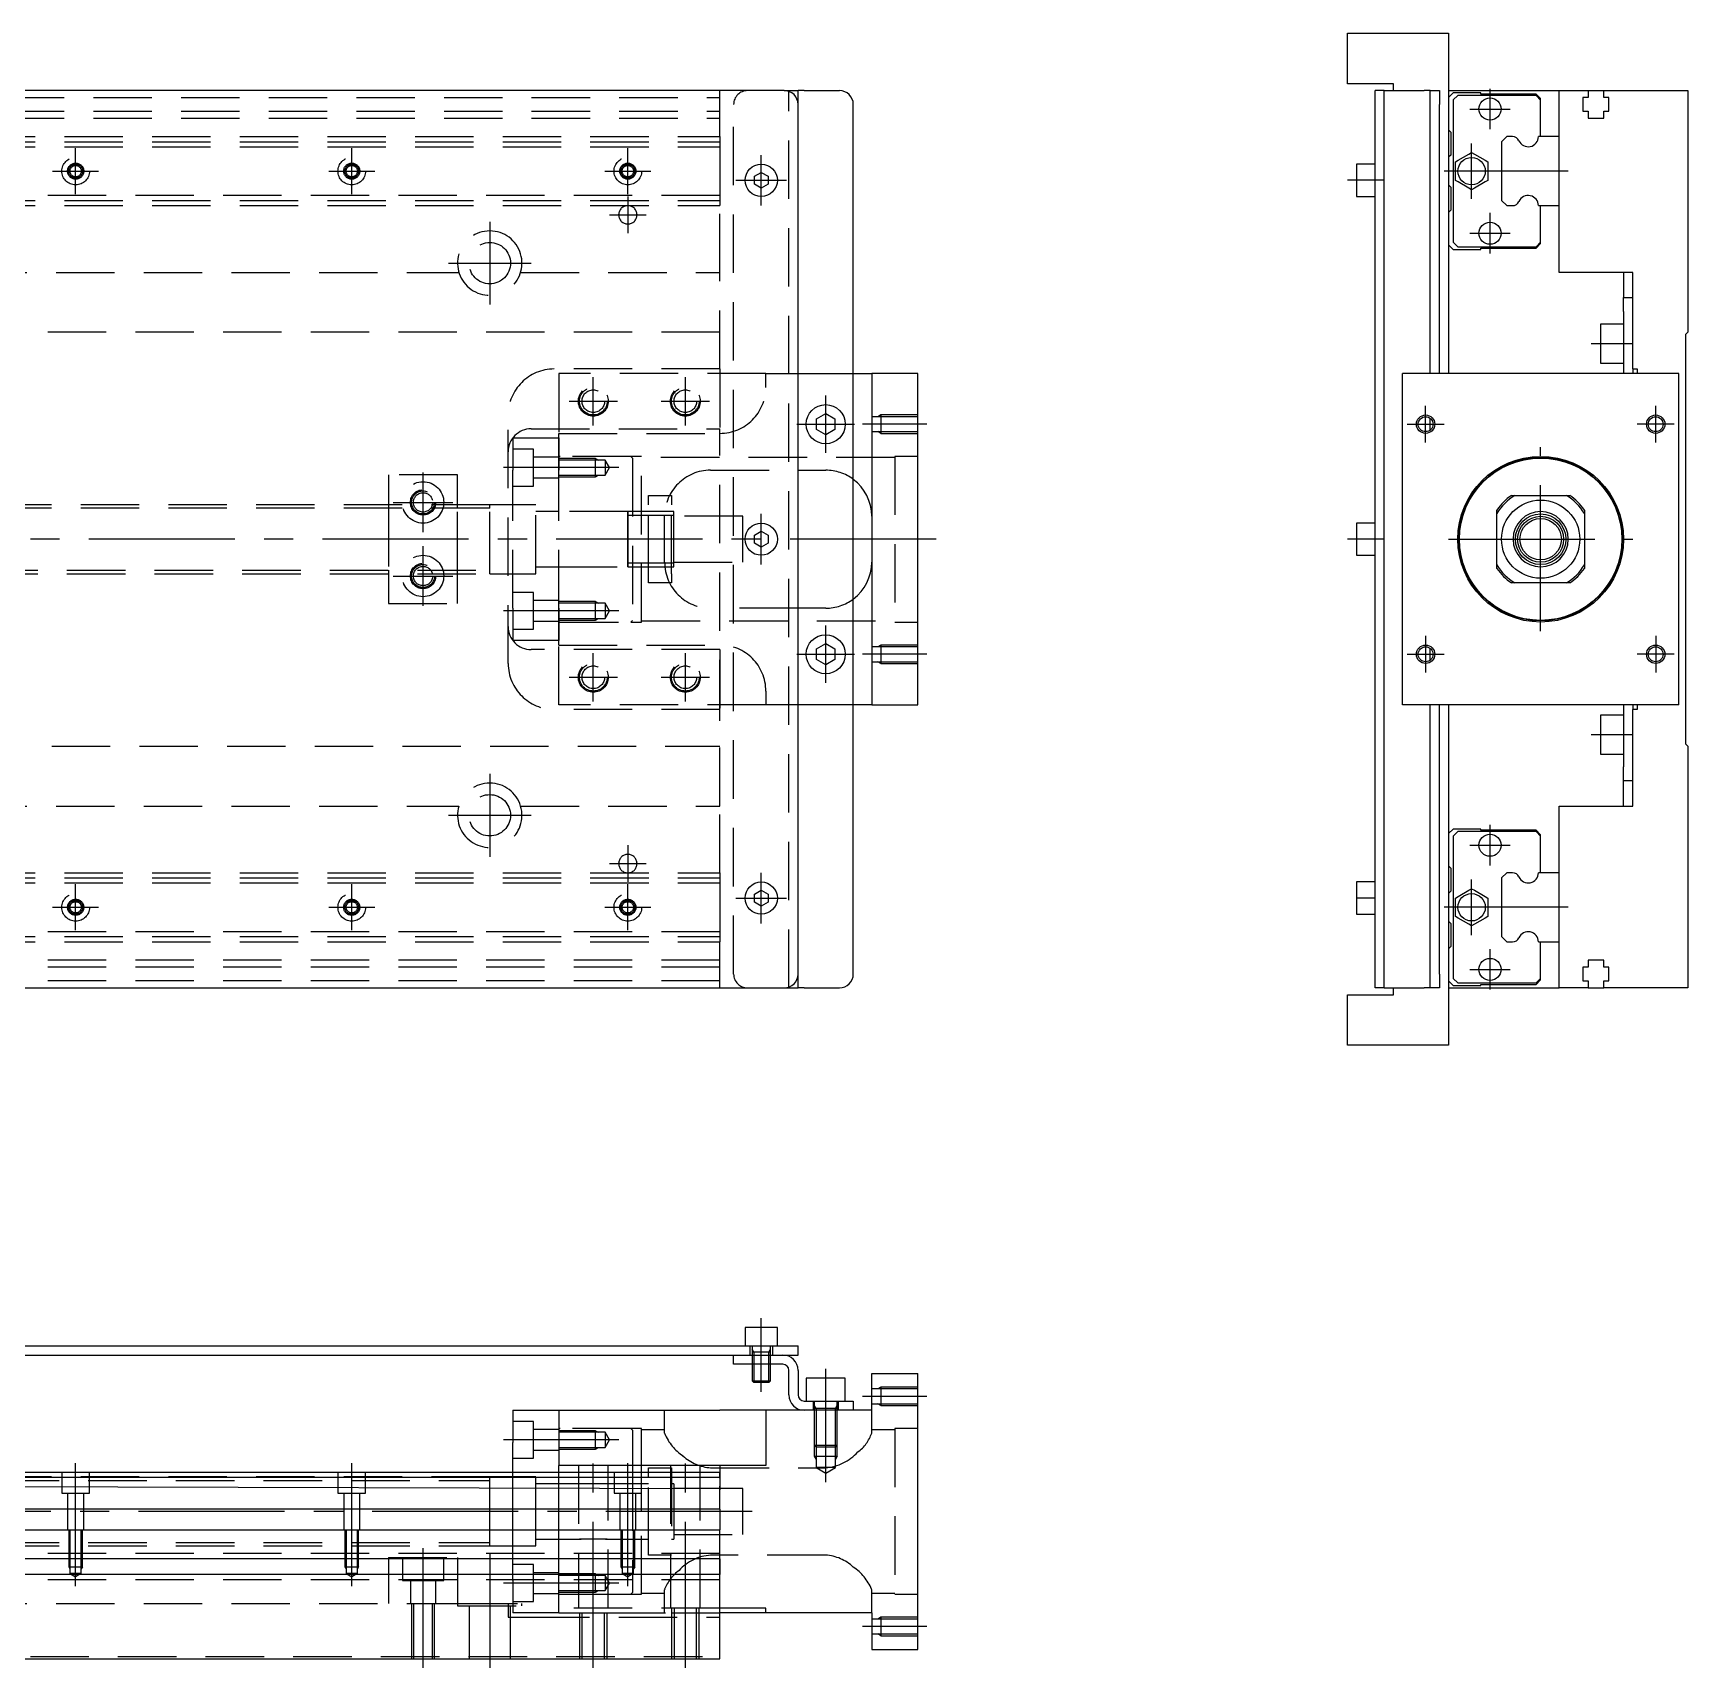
# Model space of a CAD drawing. Extents: x -94 to 670, y -24 to 355.
# Drawn here: x 310.8 to 670.4, y -2 to 353.3 of the extents above; entities that cross this region are included whole.
import ezdxf

# ---------------------------------------------------------------- set-up
doc = ezdxf.new("R2010")
doc.units = 0
doc.linetypes.add('CENTER', pattern=[50.8, 31.75, -6.35, 6.35, -6.35])
doc.linetypes.add('DASHED', pattern=[19.05, 12.7, -6.35])
doc.layers.get('0').update_dxf_attribs({"linetype": 'CONTINUOUS'})
doc.layers.add('CENTER', color=1, linetype='CENTER')

msp = doc.modelspace()

# ---------------------------------------------------------------- linework, layer by layer
at = {"color": 7, "linetype": 'CONTINUOUS'}
for p, q in [((596.38, 342.31), (596.38, 353.31)), ((596.38, 353.31), (618.38, 353.31)), ((618.38, 353.31), (618.38, 279.31)), ((606.38, 342.31), (596.38, 342.31)), ((606.38, 340.81), (606.38, 342.31)), ((474, 340.81), (-14, 340.81)), ((474, 340.81), (477, 340.81)), ((477, 337.81), (477, 340.81)), ((478.33, 340.81), (477, 340.81)), ((478.33, 340.81), (486, 340.81)), ((604.38, 340.81), (602.38, 340.81)), ((602.38, 337.81), (602.38, 340.81)), ((604.38, 340.81), (607.71, 340.81)), ((604.38, 337.81), (604.38, 340.81)), ((607.71, 340.81), (613.05, 340.81)), ((614.38, 340.81), (613.05, 340.81)), ((614.38, 340.81), (616.38, 340.81)), ((614.38, 337.81), (614.38, 340.81)), ((616.38, 340.81), (616.38, 337.81)), ((618.38, 340.81), (642.38, 340.81)), ((619.37, 340.31), (618.38, 339.32)), ((625.38, 340.31), (619.37, 340.31)), ((620.37, 339.76), (619.38, 338.77)), ((619.38, 338.77), (619.38, 307.85)), ((637.38, 339.76), (620.37, 339.76)), ((625.38, 340.06), (625.38, 340.31)), ((637.38, 340.06), (625.38, 340.06)), ((638.38, 339.06), (637.38, 340.06)), ((638.38, 338.76), (637.38, 339.76)), ((638.38, 338.76), (638.38, 339.06)), ((638.38, 330.81), (638.38, 338.76)), ((642.38, 330.81), (642.38, 340.81)), ((642.38, 340.81), (648.68, 340.81)), ((648.68, 339.31), (647.53, 339.31)), ((647.53, 339.31), (647.53, 336.31)), ((648.68, 340.81), (652.08, 340.81)), ((648.68, 340.81), (648.68, 339.31)), ((652.08, 340.81), (670.38, 340.81)), ((652.08, 339.31), (652.08, 340.81)), ((653.23, 339.31), (652.08, 339.31)), ((653.23, 336.31), (653.23, 339.31)), ((670.38, 340.81), (670.38, 288.31)), ((477, 148.81), (477, 337.81)), ((489, 148.81), (489, 337.81)), ((602.38, 148.81), (602.38, 337.81)), ((604.38, 148.81), (604.38, 337.81)), ((614.38, 279.31), (614.38, 337.81)), ((616.38, 279.31), (616.38, 337.81)), ((647.53, 336.31), (648.68, 336.31)), ((648.68, 336.31), (648.68, 334.81)), ((648.68, 334.81), (652.08, 334.81)), ((652.08, 334.81), (652.08, 336.31)), ((652.08, 336.31), (653.23, 336.31)), ((618.38, 332.31), (618.88, 331.81)), ((618.88, 331.81), (618.88, 326.81)), ((622.79, 327), (623.38, 327.35)), ((623.38, 327.35), (623.97, 327)), ((631.01, 330.81), (629.88, 329.69)), ((629.88, 329.69), (629.88, 316.93)), ((632.29, 330.81), (631.01, 330.81)), ((642.38, 330.81), (637.88, 330.81)), ((642.38, 315.81), (642.38, 330.81)), ((642.38, 315.81), (642.38, 330.81)), ((602.38, 324.81), (598.38, 324.81)), ((598.38, 324.81), (598.38, 321.31)), ((618.88, 326.81), (618.38, 326.31)), ((619.89, 325.33), (620.48, 325.67)), ((619.89, 324.65), (619.89, 325.33)), ((619.89, 321.97), (619.89, 324.65)), ((620.48, 325.67), (622.79, 327)), ((623.97, 327), (626.29, 325.67)), ((626.29, 325.67), (626.88, 325.33)), ((626.88, 325.33), (626.88, 324.65)), ((626.88, 324.65), (626.88, 321.97)), ((467.5, 322.18), (469, 323.04)), ((467.5, 320.44), (467.5, 322.18)), ((469, 319.58), (467.5, 320.44)), ((469, 323.04), (470.5, 322.18)), ((470.5, 320.44), (469, 319.58)), ((470.5, 322.18), (470.5, 320.44)), ((598.38, 321.31), (598.38, 317.81)), ((618.38, 320.31), (618.88, 319.81)), ((619.89, 321.29), (619.89, 321.97)), ((620.48, 320.95), (619.89, 321.29)), ((622.79, 319.62), (620.48, 320.95)), ((626.29, 320.95), (623.97, 319.62)), ((626.88, 321.29), (626.29, 320.95)), ((626.88, 321.97), (626.88, 321.29)), ((598.38, 317.81), (602.38, 317.81)), ((618.88, 319.81), (618.88, 314.81)), ((623.38, 319.27), (622.79, 319.62)), ((623.97, 319.62), (623.38, 319.27)), ((629.88, 316.93), (631.01, 315.81)), ((618.88, 314.81), (618.38, 314.31)), ((631.01, 315.81), (632.29, 315.81)), ((637.88, 315.81), (642.38, 315.81)), ((638.38, 307.86), (638.38, 315.81)), ((642.38, 301.31), (642.38, 315.81)), ((618.38, 307.3), (619.37, 306.31)), ((619.37, 306.31), (625.38, 306.31)), ((619.38, 307.85), (620.37, 306.86)), ((620.37, 306.86), (637.38, 306.86)), ((625.38, 306.56), (637.38, 306.56)), ((625.38, 306.31), (625.38, 306.56)), ((637.38, 306.86), (638.38, 307.86)), ((637.38, 306.56), (638.38, 307.56)), ((638.38, 307.56), (638.38, 307.86)), ((658.38, 301.31), (642.38, 301.31)), ((656.38, 301.31), (656.38, 295.81)), ((658.38, 280.31), (658.38, 301.31)), ((656.38, 295.81), (658.38, 295.81)), ((656.38, 292.81), (656.38, 295.81)), ((656.38, 292.81), (656.38, 279.31)), ((651.38, 290.06), (651.38, 281.56)), ((656.38, 290.06), (651.38, 290.06)), ((669.88, 287.81), (670.38, 288.31)), ((669.88, 287.81), (669.88, 198.81)), ((651.38, 281.56), (656.38, 281.56)), ((489, 279.31), (493, 279.31)), ((503, 279.31), (493, 279.31)), ((493, 279.31), (493, 207.31)), ((503, 207.31), (503, 279.31)), ((668.38, 279.31), (608.38, 279.31)), ((608.38, 207.31), (608.38, 279.31)), ((658.38, 280.31), (659.38, 280.31)), ((658.38, 280.31), (658.38, 279.31)), ((659.38, 280.31), (659.38, 279.31)), ((668.38, 207.31), (668.38, 279.31)), ((481, 269.46), (483, 270.62)), ((483, 270.62), (485, 269.46)), ((481, 267.16), (481, 269.46)), ((483, 266), (481, 267.16)), ((485, 267.16), (483, 266)), ((485, 269.46), (485, 267.16)), ((614.38, 267.03), (614.38, 269.59)), ((632.04, 252.81), (632.8, 252.81)), ((632.8, 252.81), (643.97, 252.81)), ((643.97, 252.81), (644.72, 252.81)), ((628.88, 248.89), (628.88, 249.65)), ((628.88, 237.73), (628.88, 248.89)), ((647.88, 249.65), (647.88, 248.89)), ((647.88, 248.89), (647.88, 237.73)), ((467.5, 244.18), (469, 245.04)), ((469, 245.04), (470.5, 244.18)), ((602.38, 246.81), (598.38, 246.81)), ((598.38, 246.81), (598.38, 243.31)), ((467.5, 242.44), (467.5, 244.18)), ((469, 241.58), (467.5, 242.44)), ((470.5, 242.44), (469, 241.58)), ((470.5, 244.18), (470.5, 242.44)), ((598.38, 243.31), (598.38, 239.81)), ((598.38, 239.81), (602.38, 239.81)), ((628.88, 236.97), (628.88, 237.73)), ((647.88, 237.73), (647.88, 236.97)), ((632.8, 233.81), (632.04, 233.81)), ((643.97, 233.81), (632.8, 233.81)), ((644.72, 233.81), (643.97, 233.81)), ((481, 219.46), (483, 220.62)), ((481, 217.16), (481, 219.46)), ((483, 220.62), (485, 219.46)), ((485, 219.46), (485, 217.16)), ((614.38, 217.03), (614.38, 219.59)), ((483, 216), (481, 217.16)), ((485, 217.16), (483, 216)), ((493, 207.31), (489, 207.31)), ((493, 207.31), (503, 207.31)), ((668.38, 207.31), (608.38, 207.31)), ((614.38, 148.81), (614.38, 207.31)), ((616.38, 148.81), (616.38, 207.31)), ((618.38, 207.31), (618.38, 133.31)), ((651.38, 205.06), (651.38, 196.56)), ((656.38, 205.06), (651.38, 205.06)), ((656.38, 207.31), (656.38, 193.81)), ((658.38, 207.31), (658.38, 206.31)), ((658.38, 185.31), (658.38, 206.31)), ((659.38, 206.31), (658.38, 206.31)), ((659.38, 207.31), (659.38, 206.31)), ((670.38, 198.31), (669.88, 198.81)), ((670.38, 198.31), (670.38, 145.81)), ((651.38, 196.56), (656.38, 196.56)), ((656.38, 190.81), (656.38, 193.81)), ((656.38, 185.31), (656.38, 190.81)), ((658.38, 190.81), (656.38, 190.81)), ((642.38, 170.81), (642.38, 185.31)), ((642.38, 185.31), (658.38, 185.31)), ((619.37, 180.31), (618.38, 179.32)), ((625.38, 180.31), (619.37, 180.31)), ((625.38, 180.06), (625.38, 180.31)), ((637.38, 180.06), (625.38, 180.06)), ((638.38, 179.06), (637.38, 180.06)), ((620.37, 179.76), (619.38, 178.77)), ((619.38, 178.77), (619.38, 147.85)), ((637.38, 179.76), (620.37, 179.76)), ((638.38, 178.76), (637.38, 179.76)), ((638.38, 178.76), (638.38, 179.06)), ((638.38, 170.81), (638.38, 178.76)), ((618.38, 172.31), (618.88, 171.81)), ((618.88, 171.81), (618.88, 166.81)), ((631.01, 170.81), (629.88, 169.69)), ((629.88, 169.69), (629.88, 156.93)), ((632.29, 170.81), (631.01, 170.81)), ((642.38, 170.81), (637.88, 170.81)), ((642.38, 155.81), (642.38, 170.81)), ((642.38, 155.81), (642.38, 170.81)), ((467.5, 166.18), (469, 167.04)), ((467.5, 164.44), (467.5, 166.18)), ((469, 167.04), (470.5, 166.18)), ((470.5, 166.18), (470.5, 164.44)), ((598.38, 168.81), (598.38, 165.31)), ((602.38, 168.81), (598.38, 168.81)), ((618.88, 166.81), (618.38, 166.31)), ((619.89, 165.33), (620.48, 165.67)), ((620.48, 165.67), (622.79, 167)), ((622.79, 167), (623.38, 167.35)), ((623.38, 167.35), (623.97, 167)), ((623.97, 167), (626.29, 165.67)), ((626.29, 165.67), (626.88, 165.33)), ((469, 163.58), (467.5, 164.44)), ((470.5, 164.44), (469, 163.58)), ((598.38, 165.31), (598.38, 161.81)), ((619.89, 164.65), (619.89, 165.33)), ((619.89, 161.97), (619.89, 164.65)), ((619.89, 161.29), (619.89, 161.97)), ((626.88, 165.33), (626.88, 164.65)), ((626.88, 164.65), (626.88, 161.97)), ((626.88, 161.97), (626.88, 161.29)), ((598.38, 161.81), (602.38, 161.81)), ((618.38, 160.31), (618.88, 159.81)), ((618.88, 159.81), (618.88, 154.81)), ((620.48, 160.95), (619.89, 161.29)), ((622.79, 159.62), (620.48, 160.95)), ((623.38, 159.27), (622.79, 159.62)), ((623.97, 159.62), (623.38, 159.27)), ((626.29, 160.95), (623.97, 159.62)), ((626.88, 161.29), (626.29, 160.95)), ((618.88, 154.81), (618.38, 154.31)), ((629.88, 156.93), (631.01, 155.81)), ((631.01, 155.81), (632.29, 155.81)), ((637.88, 155.81), (642.38, 155.81)), ((638.38, 147.86), (638.38, 155.81)), ((642.38, 145.81), (642.38, 155.81)), ((648.68, 151.81), (648.68, 150.31)), ((652.08, 151.81), (648.68, 151.81)), ((652.08, 150.31), (652.08, 151.81)), ((477, 145.81), (477, 148.81)), ((602.38, 145.81), (602.38, 148.81)), ((604.38, 145.81), (604.38, 148.81)), ((614.38, 145.81), (614.38, 148.81)), ((616.38, 148.81), (616.38, 145.81)), ((619.38, 147.85), (620.37, 146.86)), ((637.38, 146.86), (638.38, 147.86)), ((637.38, 146.56), (638.38, 147.56)), ((638.38, 147.56), (638.38, 147.86)), ((648.68, 150.31), (647.53, 150.31)), ((647.53, 150.31), (647.53, 147.31)), ((653.23, 150.31), (652.08, 150.31)), ((653.23, 147.31), (653.23, 150.31)), ((-14, 145.81), (474, 145.81)), ((474, 145.81), (477, 145.81)), ((478.33, 145.81), (477, 145.81)), ((478.33, 145.81), (486, 145.81)), ((596.38, 133.31), (596.38, 144.31)), ((596.38, 144.31), (606.38, 144.31)), ((604.38, 145.81), (602.38, 145.81)), ((604.38, 145.81), (607.71, 145.81)), ((606.38, 144.31), (606.38, 145.81)), ((607.71, 145.81), (613.05, 145.81)), ((614.38, 145.81), (613.05, 145.81)), ((616.38, 145.81), (614.38, 145.81)), ((618.38, 147.3), (619.37, 146.31)), ((618.38, 145.81), (642.38, 145.81)), ((619.37, 146.31), (625.38, 146.31)), ((620.37, 146.86), (637.38, 146.86)), ((625.38, 146.56), (637.38, 146.56)), ((625.38, 146.31), (625.38, 146.56)), ((648.68, 145.81), (642.38, 145.81)), ((647.53, 147.31), (648.68, 147.31)), ((648.68, 147.31), (648.68, 145.81)), ((648.68, 145.81), (652.08, 145.81)), ((652.08, 147.31), (653.23, 147.31)), ((652.08, 145.81), (652.08, 147.31)), ((670.38, 145.81), (652.08, 145.81)), ((618.38, 133.31), (596.38, 133.31)), ((465.5, 72), (465.5, 68)), ((472.5, 72), (465.5, 72)), ((472.5, 68), (472.5, 72)), ((305, 68), (474, 68)), ((305, 66), (466, 66)), ((463, 64), (463, 66)), ((466, 66), (473.67, 66)), ((466, 66), (473.67, 66)), ((473.67, 66), (474, 66)), ((474, 68), (477, 68)), ((474, 66), (477, 66)), ((477, 66), (477, 68)), ((466, 64), (463, 64)), ((473.67, 64), (466, 64)), ((467, 64), (467, 60.38)), ((471, 60.38), (471, 64)), ((475, 57.33), (475, 62.67)), ((477, 62.67), (477, 57.33)), ((493, 62), (503, 62)), ((493, 54), (493, 62)), ((503, 2), (503, 62)), ((467.38, 60), (467, 60.38)), ((467, 60.38), (471, 60.38)), ((470.62, 60), (467.38, 60)), ((470.62, 60), (471, 60.38)), ((478.75, 61), (478.75, 56)), ((487.25, 61), (478.75, 61)), ((487.25, 56), (487.25, 61)), ((415, 54), (415.36, 54)), ((415, 54), (415, 47.02)), ((415.36, 54), (424.64, 54)), ((424.64, 54), (425, 54)), ((425, 54), (460, 54)), ((425, 54), (425, 42)), ((470, 54), (460, 54)), ((478.33, 54), (470, 54)), ((470, 54), (470, 42)), ((478.33, 56), (486, 56)), ((486, 54), (478.33, 54)), ((486, 56), (489, 56)), ((489, 54), (486, 54)), ((489, 56), (489, 54)), ((493, 54), (489, 54)), ((415, 40.5), (415, 47.02)), ((460, 40.5), (298.5, 40.5)), ((470, 42), (425, 42)), ((425, 40.5), (425, 42)), ((460, 42), (460, 39.38)), ((460, 39.25), (460, 40.5)), ((460, 39.38), (298.5, 39.38)), ((298.5, 37.47), (460, 37)), ((460, 39.38), (460, 38.09)), ((460, 39.25), (460, 37.47)), ((460, 38.09), (460, 36.72)), ((460, 35.58), (460, 37.47)), ((460, 32.51), (460, 36.72)), ((460, 32.52), (298.5, 32.52)), ((460, 32.52), (460, 35.58)), ((460, 32.52), (460, 28)), ((460, 32.51), (460, 28)), ((0, 28), (460, 28)), ((460, 21.7), (460, 28)), ((460, 21.7), (460, 28)), ((460, 21.7), (0, 21.7)), ((460, 21.7), (460, 18.3)), ((460, 10), (460, 21.7)), ((460, 18.3), (0, 18.3)), ((460, 0), (460, 18.3)), ((470, 11), (460, 11)), ((470, 10), (470, 11)), ((470, 10), (460, 10)), ((493, 10), (470, 10)), ((493, 10), (493, 2)), ((0, 0), (460, 0)), ((493, 2), (503, 2))]:
    msp.add_line(p, q, dxfattribs=at)
at = {"color": 3, "linetype": 'DASHED'}
for p, q in [((0, 339.31), (460, 339.31)), ((460, 330.81), (460, 340.81)), ((475, 145.81), (475, 340.81)), ((0, 336.31), (460, 336.31)), ((0, 334.81), (460, 334.81)), ((463, 148.81), (463, 337.81)), ((298.5, 330.81), (460, 330.81)), ((298.5, 329.69), (460, 329.69)), ((298.5, 328.61), (460, 328.61)), ((460, 330.81), (460, 329.69)), ((460, 329.69), (460, 316.93)), ((460, 329.69), (460, 316.93)), ((460, 318.01), (298.5, 318.01)), ((298.5, 316.93), (460, 316.93)), ((460, 316.93), (460, 315.81)), ((460, 316.93), (460, 315.81)), ((298.5, 315.81), (460, 315.81)), ((460, 301.31), (460, 315.81)), ((460, 301.31), (460, 315.81)), ((296.71, 301.31), (403.29, 301.31)), ((416.71, 301.31), (460, 301.31)), ((460, 280.31), (460, 301.31)), ((460, 288.31), (10, 288.31)), ((460, 280.31), (460, 282.81)), ((460, 280.31), (424, 280.31)), ((470, 279.31), (425, 279.31)), ((425, 279.31), (425, 266.31)), ((460, 280.31), (460, 267.31)), ((460, 280.31), (460, 267.31)), ((470, 276.31), (470, 279.31)), ((470, 279.31), (477, 279.31)), ((477, 279.31), (489, 279.31)), ((414, 216.31), (414, 270.31)), ((495, 269.93), (493, 269.93)), ((495, 270.31), (494.34, 269.93)), ((503, 270.31), (495, 270.31)), ((495, 270.31), (495, 266.31)), ((503, 269.93), (495, 269.93)), ((419, 267.31), (460, 267.31)), ((425, 266.31), (460, 266.31)), ((425, 258.33), (425, 266.31)), ((460, 185.31), (460, 267.31)), ((493, 266.69), (495, 266.69)), ((495, 266.31), (494.34, 266.69)), ((495, 266.69), (503, 266.69)), ((495, 266.31), (503, 266.31)), ((415, 265.31), (415.36, 265.31)), ((415, 265.31), (415, 258.33)), ((419.5, 262.87), (415, 262.87)), ((415.36, 265.31), (424.64, 265.31)), ((419.5, 254.87), (419.5, 262.87)), ((424.64, 265.31), (425, 265.31)), ((425, 265.31), (425, 258.33)), ((425, 261.12), (419.5, 261.12)), ((425.3, 261.31), (425, 261.31)), ((431.15, 260.87), (425, 260.87)), ((431.15, 260.87), (425, 260.87)), ((431.5, 260.52), (425, 260.52)), ((440.64, 261.31), (425.3, 261.31)), ((440.64, 261.31), (425.3, 261.31)), ((433, 260.87), (431.15, 260.87)), ((433, 260.52), (431.5, 260.52)), ((433, 256.87), (433, 260.87)), ((433, 260.87), (433.61, 260.52)), ((435.1, 260.52), (433, 260.52)), ((436.05, 258.87), (435.1, 260.52)), ((435.1, 260.52), (435.1, 258.87)), ((441, 260.95), (440.64, 261.31)), ((443, 261.31), (440.64, 261.31)), ((441, 260.95), (441, 225.67)), ((443, 225.31), (443, 261.31)), ((498, 261.06), (443, 261.06)), ((503, 261.31), (498, 261.31)), ((498, 261.31), (498, 225.31)), ((388, 257.31), (388, 250.81)), ((403, 257.31), (388, 257.31)), ((403, 250.81), (403, 257.31)), ((415, 228.29), (415, 258.33)), ((419.5, 256.62), (425, 256.62)), ((425, 228.29), (425, 258.33)), ((425, 228.29), (425, 258.33)), ((425, 257.22), (431.5, 257.22)), ((425, 256.87), (431.15, 256.87)), ((425, 256.87), (431.15, 256.87)), ((431.15, 256.87), (433, 256.87)), ((431.5, 257.22), (433, 257.22)), ((433, 257.22), (435.1, 257.22)), ((433, 256.87), (433.61, 257.22)), ((435.1, 257.22), (436.05, 258.87)), ((435.1, 258.87), (435.1, 257.22)), ((458, 258.31), (477, 258.31)), ((477, 258.31), (483, 258.31)), ((415, 254.87), (419.5, 254.87)), ((444.5, 250.81), (444.5, 252.81)), ((444.5, 252.81), (449.5, 252.81)), ((449.5, 252.81), (449.5, 250.81)), ((410, 250.81), (280, 250.81)), ((410, 250.06), (280, 250.06)), ((388, 250.81), (388, 250.06)), ((388, 250.06), (388, 236.56)), ((403, 250.06), (403, 250.81)), ((403, 236.56), (403, 250.06)), ((410, 250.81), (409.99, 250.81)), ((410, 250.81), (410, 250.81)), ((415, 250.81), (410, 250.81)), ((410, 235.81), (410, 250.81)), ((410, 250.06), (410, 250.81)), ((410, 250.26), (410, 250.81)), ((410, 236.36), (410, 250.26)), ((410, 236.56), (410, 250.06)), ((420, 250.81), (415, 250.81)), ((420, 235.81), (420, 250.81)), ((425, 249.31), (420, 249.31)), ((440, 249.31), (425, 249.31)), ((441, 249.31), (440, 249.31)), ((440, 249.31), (440, 249.31)), ((440, 249.31), (440, 249.31)), ((440, 237.31), (440, 249.31)), ((440, 249.31), (440, 237.31)), ((441, 248.44), (440, 248.44)), ((444.5, 249.31), (441, 249.31)), ((444.5, 248.44), (441, 248.44)), ((444.5, 235.81), (444.5, 250.81)), ((449.5, 249.31), (444.5, 249.31)), ((449.5, 248.44), (444.5, 248.44)), ((448, 238.31), (448, 248.31)), ((449.5, 235.81), (449.5, 250.81)), ((450, 249.31), (449.5, 249.31)), ((450, 248.44), (449.5, 248.44)), ((450, 237.31), (450, 249.31)), ((465, 248.31), (450, 248.31)), ((465, 238.31), (465, 248.31)), ((440, 238.19), (441, 238.19)), ((441, 238.19), (444.5, 238.19)), ((444.5, 238.19), (449.5, 238.19)), ((449.5, 238.19), (450, 238.19)), ((450, 238.31), (465, 238.31)), ((280, 236.56), (410, 236.56)), ((280, 235.81), (410, 235.81)), ((388, 236.56), (388, 235.81)), ((388, 235.81), (388, 229.31)), ((403, 235.81), (403, 236.56)), ((403, 229.31), (403, 235.81)), ((410, 235.81), (410, 236.56)), ((410, 235.81), (410, 236.36)), ((409.99, 235.81), (410, 235.81)), ((410, 235.81), (410, 235.81)), ((410, 235.81), (415, 235.81)), ((415, 235.81), (420, 235.81)), ((420, 237.31), (425, 237.31)), ((425, 237.31), (440, 237.31)), ((440, 237.31), (440, 237.31)), ((440, 237.31), (440, 237.31)), ((440, 237.31), (441, 237.31)), ((440, 237.31), (440, 237.31)), ((441, 237.31), (444.5, 237.31)), ((444.5, 237.31), (449.5, 237.31)), ((444.5, 233.81), (444.5, 235.81)), ((449.5, 233.81), (444.5, 233.81)), ((449.5, 237.31), (450, 237.31)), ((449.5, 235.81), (449.5, 233.81)), ((419.5, 231.75), (415, 231.75)), ((419.5, 223.75), (419.5, 231.75)), ((388, 229.31), (403, 229.31)), ((415, 228.29), (415, 221.31)), ((425, 230), (419.5, 230)), ((431.15, 229.75), (425, 229.75)), ((431.15, 229.75), (425, 229.75)), ((431.5, 229.4), (425, 229.4)), ((425, 228.29), (425, 221.31)), ((425, 220.31), (425, 228.29)), ((433, 229.75), (431.15, 229.75)), ((433, 229.4), (431.5, 229.4)), ((433, 225.75), (433, 229.75)), ((433, 229.75), (433.61, 229.4)), ((435.1, 229.4), (433, 229.4)), ((436.05, 227.75), (435.1, 229.4)), ((435.1, 229.4), (435.1, 227.75)), ((435.1, 226.1), (436.05, 227.75)), ((435.1, 227.75), (435.1, 226.1)), ((477, 228.31), (458, 228.31)), ((483, 228.31), (477, 228.31)), ((415, 223.75), (419.5, 223.75)), ((419.5, 225.5), (425, 225.5)), ((425, 226.1), (431.5, 226.1)), ((425, 225.75), (431.15, 225.75)), ((425, 225.75), (431.15, 225.75)), ((425, 225.31), (425.3, 225.31)), ((425.3, 225.31), (440.64, 225.31)), ((425.3, 225.31), (440.64, 225.31)), ((431.15, 225.75), (433, 225.75)), ((431.5, 226.1), (433, 226.1)), ((433, 226.1), (435.1, 226.1)), ((433, 225.75), (433.61, 226.1)), ((440.64, 225.31), (441, 225.67)), ((440.64, 225.31), (443, 225.31)), ((443, 225.56), (498, 225.56)), ((498, 225.31), (503, 225.31)), ((415.36, 221.31), (415, 221.31)), ((424.64, 221.31), (415.36, 221.31)), ((425, 221.31), (424.64, 221.31)), ((425, 220.31), (460, 220.31)), ((425, 207.31), (425, 220.31)), ((495, 219.93), (493, 219.93)), ((495, 220.31), (494.34, 219.93)), ((495, 220.31), (495, 216.31)), ((503, 220.31), (495, 220.31)), ((503, 219.93), (495, 219.93)), ((460, 219.31), (419, 219.31)), ((460, 219.31), (460, 206.31)), ((493, 216.69), (495, 216.69)), ((495, 216.31), (494.34, 216.69)), ((495, 216.69), (503, 216.69)), ((495, 216.31), (503, 216.31)), ((470, 210.31), (470, 207.31)), ((460, 206.31), (424, 206.31)), ((470, 207.31), (425, 207.31)), ((460, 203.81), (460, 206.31)), ((477, 207.31), (470, 207.31)), ((489, 207.31), (477, 207.31)), ((10, 198.31), (460, 198.31)), ((296.71, 185.31), (403.29, 185.31)), ((416.71, 185.31), (460, 185.31)), ((460, 170.81), (460, 185.31)), ((298.5, 170.81), (460, 170.81)), ((298.5, 169.69), (460, 169.69)), ((460, 170.81), (460, 169.69)), ((460, 169.69), (460, 156.93)), ((298.5, 168.61), (460, 168.61)), ((460, 158.01), (298.5, 158.01)), ((298.5, 156.93), (460, 156.93)), ((298.5, 155.81), (460, 155.81)), ((460, 156.93), (460, 155.81)), ((460, 145.81), (460, 155.81)), ((460, 151.81), (0, 151.81)), ((460, 150.31), (0, 150.31)), ((460, 147.31), (0, 147.31)), ((466.5, 68), (466.5, 66)), ((467, 68), (467, 66.6)), ((467.38, 66.6), (467, 67.26)), ((467, 66.6), (467, 66.6)), ((467, 66.6), (467, 66)), ((467, 66.6), (467, 66.59)), ((471, 66.6), (467, 66.6)), ((471, 66.6), (467, 66.6)), ((469, 66.6), (467, 66.6)), ((467, 66), (467, 64)), ((467, 66), (467, 64)), ((467.38, 66.6), (467.38, 66)), ((467.38, 66), (467.38, 64)), ((470.62, 66.6), (471, 67.26)), ((470.62, 66), (470.62, 66.6)), ((470.62, 64), (470.62, 66)), ((471, 66.6), (471, 68)), ((471, 66), (471, 66.6)), ((471, 66.6), (471, 66.6)), ((471, 66.59), (471, 66.6)), ((471, 64), (471, 66)), ((471, 64), (471, 66)), ((471.5, 66), (471.5, 68)), ((495, 58.62), (493, 58.62)), ((495, 59), (494.34, 58.62)), ((495, 59), (495, 55)), ((503, 59), (495, 59)), ((503, 58.62), (495, 58.62)), ((448, 49.03), (448, 54)), ((480.25, 56), (480.25, 54)), ((480.5, 56), (480.5, 54.4)), ((480.9, 54.4), (480.5, 55.09)), ((485.5, 54.4), (480.5, 54.4)), ((485.5, 54.4), (480.5, 54.4)), ((483, 54.4), (480.5, 54.4)), ((480.5, 54.4), (480.5, 54.39)), ((480.5, 54.4), (480.5, 54.4)), ((480.5, 54.4), (480.5, 54)), ((480.5, 54), (480.5, 44)), ((480.9, 54.4), (480.9, 54)), ((480.9, 54), (480.9, 46)), ((485.1, 54.4), (485.5, 55.09)), ((485.1, 54), (485.1, 54.4)), ((485.1, 46), (485.1, 54)), ((485.5, 54.4), (485.5, 56)), ((485.5, 54.39), (485.5, 54.4)), ((485.5, 54), (485.5, 54.4)), ((485.5, 54.4), (485.5, 54.4)), ((485.5, 46.4), (485.5, 54)), ((485.75, 54), (485.75, 56)), ((493, 55.38), (495, 55.38)), ((493, 49.03), (493, 54)), ((495, 55), (494.34, 55.38)), ((495, 55.38), (503, 55.38)), ((495, 55), (503, 55)), ((419.5, 51.56), (415, 51.56)), ((419.5, 43.56), (419.5, 51.56)), ((425, 49.81), (419.5, 49.81)), ((425.3, 50), (425, 50)), ((431.15, 49.56), (425, 49.56)), ((431.15, 49.56), (425, 49.56)), ((431.5, 49.21), (425, 49.21)), ((440.64, 50), (425.3, 50)), ((433, 49.56), (431.15, 49.56)), ((433, 49.21), (431.5, 49.21)), ((433, 45.56), (433, 49.56)), ((433, 49.56), (433.61, 49.21)), ((435.1, 49.21), (433, 49.21)), ((436.05, 47.56), (435.1, 49.21)), ((435.1, 49.21), (435.1, 47.56)), ((435.1, 45.91), (436.05, 47.56)), ((435.1, 47.56), (435.1, 45.91)), ((443, 50), (440.64, 50)), ((441, 49.64), (440.64, 50)), ((441, 49.64), (441, 42)), ((443, 40.5), (443, 50)), ((448, 49.75), (443, 49.75)), ((448, 49.03), (448.01, 48.9)), ((498, 49.75), (493, 49.75)), ((503, 50), (498, 50)), ((498, 50), (498, 14)), ((415, 43.56), (419.5, 43.56)), ((419.5, 45.31), (425, 45.31)), ((425, 45.91), (431.5, 45.91)), ((425, 45.56), (431.15, 45.56)), ((425, 45.56), (431.15, 45.56)), ((431.15, 45.56), (433, 45.56)), ((431.5, 45.91), (433, 45.91)), ((433, 45.91), (435.1, 45.91)), ((433, 45.56), (433.61, 45.91)), ((480.5, 46.4), (480.9, 46)), ((480.5, 46.4), (485.5, 46.4)), ((480.5, 44), (485.5, 44)), ((480.5, 44), (480.9, 43.31)), ((485.1, 46), (480.9, 46)), ((480.9, 46), (480.9, 44)), ((480.9, 44), (480.9, 41.57)), ((485.1, 46), (485.5, 46.4)), ((485.1, 44), (485.1, 46)), ((485.1, 41.57), (485.1, 44)), ((485.5, 44), (485.1, 43.31)), ((485.5, 44), (485.5, 46.4)), ((317, 40.49), (317, 35.99)), ((323, 35.99), (323, 40.49)), ((377, 40.49), (377, 35.99)), ((383, 35.99), (383, 40.49)), ((415, 28), (415, 40.5)), ((425, 28), (425, 40.5)), ((429.25, 42), (429.25, 11)), ((435.75, 11), (435.75, 42)), ((437, 40.49), (437, 35.99)), ((441, 42), (441, 40.5)), ((441, 40.5), (441, 18.3)), ((443, 36), (443, 40.5)), ((443, 35.99), (443, 40.49)), ((444.5, 40.5), (444.5, 41.5)), ((444.5, 41.5), (449.5, 41.5)), ((444.5, 39.5), (444.5, 40.5)), ((449.25, 42), (449.25, 11)), ((449.5, 41.5), (449.5, 22.5)), ((455.75, 11), (455.75, 42)), ((458, 41.49), (483, 41.49)), ((483, 41.57), (480.9, 41.57)), ((480.9, 41.57), (483, 40.36)), ((485.1, 41.57), (483, 41.57)), ((483, 40.36), (485.1, 41.57)), ((37, 38.75), (409.99, 38.75)), ((410, 39.5), (275.5, 39.5)), ((317, 35.99), (323, 35.99)), ((318.25, 35.99), (318.25, 27.99)), ((321.75, 27.99), (321.75, 35.99)), ((377, 35.99), (383, 35.99)), ((378.25, 35.99), (378.25, 27.99)), ((381.75, 27.99), (381.75, 35.99)), ((410, 39.5), (409.99, 39.5)), ((410, 39.5), (410, 39.5)), ((415, 39.5), (410, 39.5)), ((410, 38.95), (410, 39.5)), ((410, 32.2), (410, 38.95)), ((420, 39.5), (415, 39.5)), ((420, 32), (420, 39.5)), ((425, 38), (420, 38)), ((429.5, 38), (425, 38)), ((435.5, 38), (429.5, 38)), ((437.25, 38), (435.5, 38)), ((437, 35.99), (443, 35.99)), ((440, 38), (437.25, 38)), ((438.25, 35.99), (438.25, 27.99)), ((441, 38), (440, 38)), ((442.75, 38), (441, 38)), ((441.75, 27.99), (441.75, 35.99)), ((444.5, 38), (442.75, 38)), ((443, 32), (443, 36)), ((444.5, 24.5), (444.5, 39.5)), ((450, 38), (449.5, 38)), ((450, 38), (450, 26)), ((455.5, 37), (450, 37)), ((460, 37), (455.5, 37)), ((465, 37), (460, 37)), ((465, 32), (465, 37)), ((410, 31.8), (410, 32.2)), ((410, 28), (410, 31.8)), ((420, 28), (420, 32)), ((443, 14), (443, 32)), ((465, 27), (465, 32)), ((37, 25.25), (409.99, 25.25)), ((318.5, 27.99), (318.5, 22.24)), ((318.5, 27.99), (318.5, 22.24)), ((318.77, 27.99), (318.77, 21.99)), ((321.23, 21.99), (321.23, 27.99)), ((321.5, 22.24), (321.5, 27.99)), ((321.5, 22.24), (321.5, 27.99)), ((378.5, 27.99), (378.5, 22.24)), ((378.5, 27.99), (378.5, 22.24)), ((378.77, 27.99), (378.77, 21.99)), ((381.23, 21.99), (381.23, 27.99)), ((381.5, 22.24), (381.5, 27.99)), ((381.5, 22.24), (381.5, 27.99)), ((410, 25.05), (410, 28)), ((415, 21.7), (415, 28)), ((420, 24.5), (420, 28)), ((420, 26), (425, 26)), ((425, 21.7), (425, 28)), ((425, 26), (429.4, 26)), ((429.4, 26), (429.5, 26)), ((435.5, 26), (429.5, 26)), ((429.5, 26), (429.85, 26)), ((429.85, 26), (429.5, 26)), ((435.15, 26), (429.85, 26)), ((435.15, 26), (435.5, 26)), ((435.5, 26), (435.15, 26)), ((435.5, 26), (435.6, 26)), ((435.6, 26), (440, 26)), ((438.5, 27.99), (438.5, 22.24)), ((438.5, 27.99), (438.5, 22.24)), ((438.77, 27.99), (438.77, 21.99)), ((440, 26), (444.5, 26)), ((441.23, 21.99), (441.23, 27.99)), ((441.5, 22.24), (441.5, 27.99)), ((441.5, 22.24), (441.5, 27.99)), ((449.5, 26), (450, 26)), ((450, 27), (465, 27)), ((460, 22.85), (0, 22.85)), ((37, 24.5), (409.99, 24.5)), ((318.5, 22.24), (318.5, 21.69)), ((318.5, 21.69), (318.5, 19.99)), ((318.77, 21.99), (318.77, 19.99)), ((321.23, 19.99), (321.23, 21.99)), ((321.5, 21.69), (321.5, 22.24)), ((321.5, 19.99), (321.5, 21.69)), ((378.5, 22.24), (378.5, 21.69)), ((378.5, 21.69), (378.5, 19.99)), ((378.77, 21.99), (378.77, 19.99)), ((381.23, 19.99), (381.23, 21.99)), ((381.5, 21.69), (381.5, 22.24)), ((381.5, 19.99), (381.5, 21.69)), ((388, 22), (388, 21.7)), ((388, 22), (403, 22)), ((388, 21.7), (388, 18.3)), ((391, 22), (391, 17)), ((400, 17), (400, 22)), ((403, 22), (403, 21.7)), ((403, 21.7), (403, 18.3)), ((409.99, 24.5), (410, 24.5)), ((410, 24.5), (410, 25.05)), ((410, 24.5), (410, 24.5)), ((410, 24.5), (410, 24.5)), ((410, 24.5), (415, 24.5)), ((415, 24.5), (420, 24.5)), ((415, 18.3), (415, 21.7)), ((425, 18.3), (425, 21.7)), ((438.5, 22.24), (438.5, 21.69)), ((438.5, 21.69), (438.5, 19.99)), ((438.77, 21.99), (438.77, 19.99)), ((441.23, 19.99), (441.23, 21.99)), ((441.5, 21.69), (441.5, 22.24)), ((441.5, 19.99), (441.5, 21.69)), ((444.5, 22.5), (444.5, 24.5)), ((449.5, 22.5), (444.5, 22.5)), ((483, 22.51), (458, 22.51)), ((318.5, 19.99), (318.77, 19.52)), ((318.5, 19.99), (321.5, 19.99)), ((318.77, 19.99), (318.77, 18.49)), ((318.77, 18.49), (320, 17.78)), ((321.23, 18.49), (318.77, 18.49)), ((318.77, 18.49), (321.23, 18.49)), ((321.23, 18.49), (320, 17.78)), ((321.23, 18.49), (321.23, 19.99)), ((321.5, 19.99), (321.23, 19.52)), ((378.5, 19.99), (378.77, 19.52)), ((378.5, 19.99), (381.5, 19.99)), ((378.77, 19.99), (378.77, 18.49)), ((378.77, 18.49), (380, 17.78)), ((381.23, 18.49), (378.77, 18.49)), ((378.77, 18.49), (381.23, 18.49)), ((381.23, 18.49), (380, 17.78)), ((381.23, 18.49), (381.23, 19.99)), ((381.5, 19.99), (381.23, 19.52)), ((388, 18.3), (388, 12)), ((403, 18.3), (403, 12)), ((419.5, 20.44), (415, 20.44)), ((415, 16.98), (415, 18.3)), ((419.5, 12.44), (419.5, 20.44)), ((425, 18.69), (419.5, 18.69)), ((431.15, 18.44), (425, 18.44)), ((431.15, 18.44), (425, 18.44)), ((425, 11), (425, 18.3)), ((431.5, 18.09), (425, 18.09)), ((433, 18.44), (431.15, 18.44)), ((433, 18.09), (431.5, 18.09)), ((433, 14.44), (433, 18.44)), ((433, 18.44), (433.61, 18.09)), ((435.1, 18.09), (433, 18.09)), ((436.05, 16.44), (435.1, 18.09)), ((435.1, 18.09), (435.1, 16.44)), ((438.5, 19.99), (438.77, 19.52)), ((438.5, 19.99), (441.5, 19.99)), ((438.77, 19.99), (438.77, 18.49)), ((438.77, 18.49), (440, 17.78)), ((441.23, 18.49), (438.77, 18.49)), ((438.77, 18.49), (441.23, 18.49)), ((441.23, 18.49), (440, 17.78)), ((441, 18.3), (441, 14.36)), ((441.23, 18.49), (441.23, 19.99)), ((441.5, 19.99), (441.23, 19.52)), ((460, 17.15), (0, 17.15)), ((391, 17), (400, 17)), ((392.75, 17), (392.75, 12)), ((398.25, 12), (398.25, 17)), ((415, 16.98), (415, 12)), ((425, 14.79), (431.5, 14.79)), ((425, 14.44), (431.15, 14.44)), ((425, 14.44), (431.15, 14.44)), ((431.15, 14.44), (433, 14.44)), ((431.5, 14.79), (433, 14.79)), ((433, 14.79), (435.1, 14.79)), ((433, 14.44), (433.61, 14.79)), ((435.1, 14.79), (436.05, 16.44)), ((435.1, 16.44), (435.1, 14.79)), ((448.01, 15.12), (448, 14.97)), ((448, 10), (448, 14.97)), ((493, 14.97), (492.99, 15.1)), ((493, 10), (493, 14.97)), ((296.71, 12), (403.29, 12)), ((393, 12), (393, 0)), ((393.43, 12), (393.43, 0)), ((397.57, 0), (397.57, 12)), ((398, 0), (398, 12)), ((403, 12), (403, 11.5)), ((403, 11.5), (417, 11.5)), ((403.29, 12), (416.71, 12)), ((405.5, 11.5), (405.5, 0)), ((414, 12), (414, 11)), ((414, 11), (414, 9)), ((414.5, 0), (414.5, 11.5)), ((415, 12.44), (419.5, 12.44)), ((415, 12), (415, 10)), ((417, 11.5), (417, 12)), ((419.5, 14.19), (425, 14.19)), ((425, 14), (429.5, 14)), ((425, 14), (425.3, 14)), ((425, 10), (425, 11)), ((460, 11), (425, 11)), ((425.3, 14), (440.64, 14)), ((429.5, 14), (430, 14)), ((430, 14), (435, 14)), ((435, 14), (435.5, 14)), ((435.5, 14), (441, 14)), ((440.64, 14), (441, 14.36)), ((440.64, 14), (443, 14)), ((443, 14.25), (448, 14.25)), ((449.5, 11), (449.5, 0)), ((450.04, 11), (450.04, 0)), ((454.96, 0), (454.96, 11)), ((455.5, 0), (455.5, 11)), ((493, 14.25), (498, 14.25)), ((498, 14), (503, 14)), ((414, 9), (419, 9)), ((415.36, 10), (415, 10)), ((424.64, 10), (415.36, 10)), ((419, 9), (460, 9)), ((425, 10), (424.64, 10)), ((425, 10), (429.5, 10)), ((429.5, 10), (429.5, 0)), ((429.5, 10), (435.5, 10)), ((430.04, 10), (430.04, 0)), ((434.96, 0), (434.96, 10)), ((435.5, 0), (435.5, 10)), ((435.5, 10), (449.5, 10)), ((449.5, 10), (455.5, 10)), ((455.5, 10), (460, 10)), ((495, 8.62), (493, 8.62)), ((495, 9), (494.34, 8.62)), ((495, 9), (495, 5)), ((503, 9), (495, 9)), ((503, 8.62), (495, 8.62)), ((493, 5.38), (495, 5.38)), ((495, 5), (494.34, 5.38)), ((495, 5.38), (503, 5.38)), ((495, 5), (503, 5)), ((62.5, 0.5), (460, 0.5))]:
    msp.add_line(p, q, dxfattribs=at)
at = {"color": 3, "linetype": 'CONTINUOUS'}
for p, q in [((467.38, 64), (467.38, 60)), ((470.62, 60), (470.62, 64))]:
    msp.add_line(p, q, dxfattribs=at)
at = {"color": 7, "linetype": 'CONTINUOUS'}
for centre, radius in [((627.38, 336.81), 2.4), ((469, 321.31), 3.5), ((623.38, 323.31), 2.97), ((627.38, 309.81), 2.4), ((483, 268.31), 4.25), ((613.38, 268.31), 1.62), ((663.38, 268.31), 1.62), ((638.38, 243.31), 18), ((638.38, 243.31), 17.75), ((638.38, 243.31), 17.64), ((638.38, 243.31), 8.5), ((638.38, 243.31), 5.5), ((638.38, 243.31), 5), ((469, 243.31), 3.5), ((638.38, 243.31), 4.5), ((483, 218.31), 4.25), ((613.38, 218.31), 1.62), ((663.38, 218.31), 1.62), ((627.38, 176.81), 2.4), ((469, 165.31), 3.5), ((623.38, 163.31), 2.97), ((627.38, 149.81), 2.4)]:
    msp.add_circle(centre, radius, dxfattribs=at)
at = {"color": 3, "linetype": 'DASHED'}
for centre, radius in [((320, 323.31), 3), ((320, 323.31), 1.75), ((320, 323.31), 1.5), ((320, 323.31), 1.23), ((380, 323.31), 3), ((380, 323.31), 1.75), ((380, 323.31), 1.5), ((380, 323.31), 1.23), ((440, 323.31), 3), ((440, 323.31), 1.75), ((440, 323.31), 1.5), ((440, 323.31), 1.23), ((410, 303.31), 4.5), ((432.5, 273.31), 3.25), ((432.5, 273.31), 3), ((432.5, 273.31), 2.46), ((452.5, 273.31), 3.25), ((452.5, 273.31), 3), ((452.5, 273.31), 2.46), ((395.5, 251.31), 4.5), ((395.5, 251.31), 2.75), ((395.5, 251.31), 2.5), ((395.5, 251.31), 2.1), ((395.5, 235.31), 4.5), ((395.5, 235.31), 2.75), ((395.5, 235.31), 2.5), ((395.5, 235.31), 2.1), ((432.5, 213.31), 3.25), ((432.5, 213.31), 3), ((452.5, 213.31), 3.25), ((452.5, 213.31), 3), ((432.5, 213.31), 2.46), ((452.5, 213.31), 2.46), ((410, 183.31), 4.5), ((320, 163.31), 3), ((380, 163.31), 3), ((440, 163.31), 3), ((320, 163.31), 1.75), ((320, 163.31), 1.5), ((320, 163.31), 1.23), ((380, 163.31), 1.75), ((380, 163.31), 1.5), ((380, 163.31), 1.23), ((440, 163.31), 1.75), ((440, 163.31), 1.5), ((440, 163.31), 1.23)]:
    msp.add_circle(centre, radius, dxfattribs=at)
at = {"color": 3, "linetype": 'CONTINUOUS'}
for centre in [(613.38, 268.31), (663.38, 268.31), (613.38, 218.31), (663.38, 218.31)]:
    msp.add_circle(centre, 2, dxfattribs=at)
at = {"color": 3, "linetype": 'DASHED'}
for centre, radius, start, end in [((466, 337.81), 3, 90, 180), ((440, 313.81), 2, 90, 270), ((440, 313.81), 2, 270, 90), ((410, 303.31), 7, 16.6015, 163.3985), ((410, 303.31), 7, 163.3985, 16.6015), ((424, 270.31), 10, 90, 180), ((460, 276.31), 10, 270, 0), ((419, 262.31), 5, 90, 180), ((458, 248.31), 10, 90, 180), ((483, 248.31), 10, 53.1301, 90), ((458, 238.31), 10, 180, 270), ((483, 238.31), 10, 270, 306.8699), ((419, 224.31), 5, 180, 270), ((460, 210.31), 10, 0, 90), ((424, 216.31), 10, 180, 270), ((410, 183.31), 7, 16.6015, 163.3985), ((410, 183.31), 7, 163.3985, 16.6015), ((440, 172.81), 2, 90, 270), ((440, 172.81), 2, 270, 90), ((466, 148.81), 3, 180, 270), ((457.96, 53.09), 10.79, 202.8017, 236.44), ((485.26, 51.57), 8.14, 305.354, 341.8732), ((458.61, 51.14), 9.67, 226.796, 266.3715), ((482.16, 52), 10.54, 274.5825, 317.8378), ((458.69, 12.36), 10.17, 93.8756, 137.922), ((482.39, 12.86), 9.67, 46.8339, 86.3735), ((456.94, 11.48), 9.65, 127.002, 157.8219), ((483.02, 10.9), 10.81, 22.8304, 56.4383)]:
    msp.add_arc(centre, radius, start, end, dxfattribs=at)
at = {"color": 7, "linetype": 'CONTINUOUS'}
for centre, radius, start, end in [((474, 337.81), 3, 0, 90), ((486, 337.81), 3, 0, 90), ((632.29, 329.31), 1.5, 23.9165, 90), ((635.68, 330.81), 2.2, 203.9165, 0), ((632.29, 317.31), 1.5, 270, 336.0835), ((635.68, 315.81), 2.2, 360, 156.0835), ((483, 248.31), 10, 0, 53.1301), ((638.38, 243.31), 11.02, 120.4483, 149.5517), ((638.38, 243.31), 11.42, 123.7066, 146.2934), ((638.38, 243.31), 11.02, 30.4483, 59.5517), ((638.38, 243.31), 11.42, 33.7066, 56.2934), ((638.38, 243.31), 6, 180, 90), ((638.38, 243.31), 6, 180, 90), ((638.38, 243.31), 6, 90, 180), ((638.38, 243.31), 6, 90, 180), ((483, 238.31), 10, 306.8699, 0), ((638.38, 243.31), 11.02, 210.4483, 239.5517), ((638.38, 243.31), 11.02, 300.4483, 329.5517), ((638.38, 243.31), 11.42, 213.7066, 236.2934), ((638.38, 243.31), 11.42, 303.7066, 326.2934), ((632.29, 169.31), 1.5, 23.9165, 90), ((635.68, 170.81), 2.2, 203.9165, 0), ((632.29, 157.31), 1.5, 270, 336.0835), ((635.68, 155.81), 2.2, 0, 156.0835), ((474, 148.81), 3, 270, 0), ((486, 148.81), 3, 270, 0), ((473.67, 62.67), 3.33, 0, 90), ((473.67, 62.67), 1.33, 0, 90), ((478.33, 57.33), 3.33, 180, 270), ((478.33, 57.33), 1.33, 180, 270)]:
    msp.add_arc(centre, radius, start, end, dxfattribs=at)
at = {"layer": 'CENTER', "color": 1, "linetype": 'CENTER'}
for p, q in [((627.38, 332.41), (627.38, 341.21)), ((622.98, 336.81), (631.78, 336.81)), ((320, 318.31), (320, 328.31)), ((380, 318.31), (380, 328.31)), ((440, 318.31), (440, 328.31)), ((623.38, 317.27), (623.38, 329.35)), ((469, 315.81), (469, 326.81)), ((315, 323.31), (325, 323.31)), ((375, 323.31), (385, 323.31)), ((435, 323.31), (445, 323.31)), ((463.5, 321.31), (474.5, 321.31)), ((604.38, 321.31), (596.38, 321.31)), ((644.38, 323.31), (617.38, 323.31)), ((440, 317.81), (440, 309.81)), ((436, 313.81), (444, 313.81)), ((627.38, 305.41), (627.38, 314.21)), ((410, 312.31), (410, 294.31)), ((622.98, 309.81), (631.78, 309.81)), ((401, 303.31), (419, 303.31)), ((658.38, 285.81), (649.38, 285.81)), ((432.5, 268.06), (432.5, 278.56)), ((452.5, 268.06), (452.5, 278.56)), ((483, 262.06), (483, 274.56)), ((427.25, 273.31), (437.75, 273.31)), ((447.25, 273.31), (457.75, 273.31)), ((613.38, 264.31), (613.38, 272.31)), ((663.38, 264.31), (663.38, 272.31)), ((476.75, 268.31), (489.25, 268.31)), ((505, 268.31), (491, 268.31)), ((609.38, 268.31), (617.38, 268.31)), ((667.38, 268.31), (659.38, 268.31)), ((638.38, 223.31), (638.38, 263.31)), ((395.5, 244.81), (395.5, 257.81)), ((438.05, 258.87), (413, 258.87)), ((389, 251.31), (402, 251.31)), ((469, 237.81), (469, 248.81)), ((507, 243.31), (-10.32, 243.31)), ((395.5, 228.81), (395.5, 241.81)), ((604.38, 243.31), (596.38, 243.31)), ((618.38, 243.31), (658.38, 243.31)), ((389, 235.31), (402, 235.31)), ((438.05, 227.75), (413, 227.75)), ((483, 212.06), (483, 224.56)), ((613.38, 222.31), (613.38, 214.31)), ((663.38, 222.31), (663.38, 214.31)), ((432.5, 208.06), (432.5, 218.56)), ((452.5, 208.06), (452.5, 218.56)), ((476.75, 218.31), (489.25, 218.31)), ((505, 218.31), (491, 218.31)), ((609.38, 218.31), (617.38, 218.31)), ((667.38, 218.31), (659.38, 218.31)), ((427.25, 213.31), (437.75, 213.31)), ((447.25, 213.31), (457.75, 213.31)), ((658.38, 200.81), (649.38, 200.81)), ((410, 192.31), (410, 174.31)), ((401, 183.31), (419, 183.31)), ((627.38, 172.41), (627.38, 181.21)), ((440, 176.81), (440, 168.81)), ((622.98, 176.81), (631.78, 176.81)), ((436, 172.81), (444, 172.81)), ((469, 159.81), (469, 170.81)), ((623.38, 157.27), (623.38, 169.35)), ((320, 158.31), (320, 168.31)), ((380, 158.31), (380, 168.31)), ((440, 158.31), (440, 168.31)), ((315, 163.31), (325, 163.31)), ((375, 163.31), (385, 163.31)), ((435, 163.31), (445, 163.31)), ((463.5, 165.31), (474.5, 165.31)), ((602.38, 165.31), (598.38, 165.31)), ((644.38, 163.31), (617.38, 163.31)), ((627.38, 145.41), (627.38, 154.21)), ((622.98, 149.81), (631.78, 149.81)), ((469, 58), (469, 74)), ((483, 38.36), (483, 63)), ((505, 57), (491, 57)), ((438.05, 47.56), (413, 47.56)), ((432.5, -2), (432.5, 44)), ((452.5, -2), (452.5, 44)), ((320, 15.78), (320, 42.5)), ((380, 15.78), (380, 42.5)), ((440, 15.78), (440, 42.5)), ((467, 32), (23, 32)), ((395.5, -2), (395.5, 24)), ((410, 22.85), (410, -2)), ((438.05, 16.44), (413, 16.44)), ((505, 7), (491, 7))]:
    msp.add_line(p, q, dxfattribs=at)

doc.saveas('drawing.dxf')
